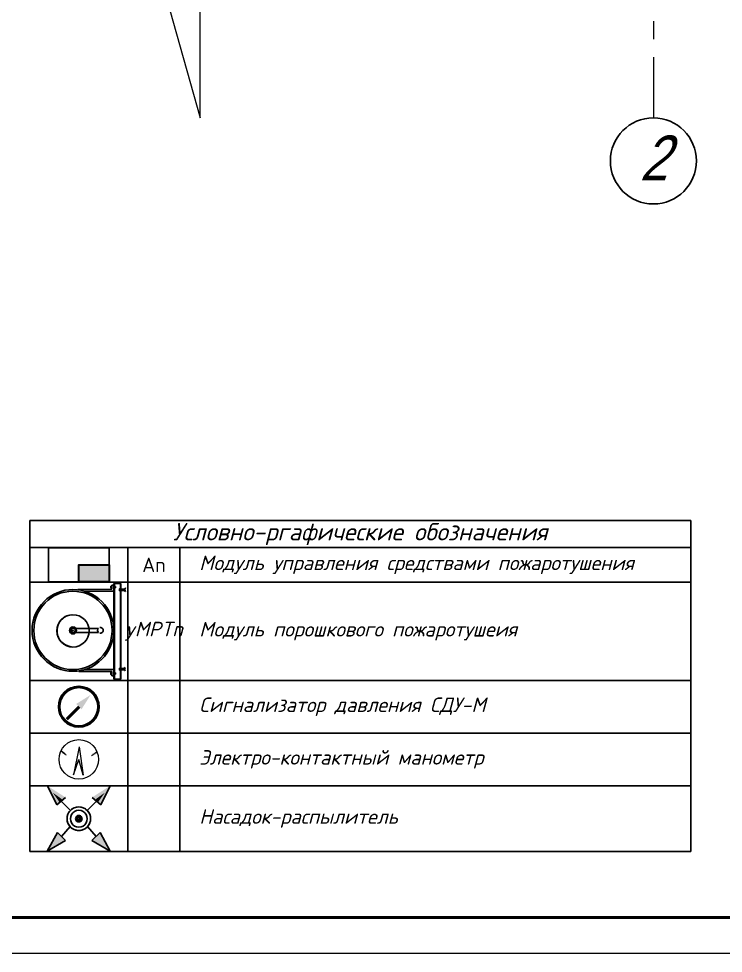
# Model space of a CAD drawing. Header units: millimetres. Extents: x -26895 to 107134, y 1241 to 21401.
# Drawn here: x 40893 to 44825, y 1241 to 6451 of the extents above; entities that cross this region are included whole.
import ezdxf
from ezdxf import colors
from ezdxf.entities.mleader import LeaderData, LeaderLine
from ezdxf.math import Vec2, Vec3

# ---------------------------------------------------------------- set-up
doc = ezdxf.new("R2010")
doc.units = ezdxf.units.MM
doc.linetypes.add('DASHED', pattern=[7, 5, -2, 0])
doc.linetypes.add('LTYPE_5', pattern=[1100, 800, -100, 100, -100])
for name, color, linetype, lineweight in [('.', 7, 'Continuous', 50), ('4.4.4._Сэндвич', 252, 'Continuous', 53), ('RC-Выноски', 7, 'Continuous', 0), ('shkl', 138, 'Continuous', 15), ('ПС', 1, 'Continuous', 50)]:
    doc.layers.add(name, color=color, linetype=linetype, lineweight=lineweight)
for name, color, linetype in [('FM', 6, 'Continuous'), ('NOZZLE', 4, 'Continuous'), ('SPRKDAT1', 30, 'Continuous'), ('АГПТ', 7, 'Continuous')]:
    doc.layers.add(name, color=color, linetype=linetype)
doc.layers.add('Общий01', color=18, linetype='Continuous', lineweight=13, true_color=0x000000)
doc.styles.add('ARIALUNICODEMS', font='ARIALUNI.ttf')
doc.styles.add('RubezhCAD', font='arial.ttf', dxfattribs={"width": 0.8})
doc.styles.add('Архитектурный', font='isocpeui.ttf')

# ---------------------------------------------------------------- blocks, each defined once
blk = doc.blocks.new('кроссовя01эт')
at = {"layer": 'АГПТ', "color": 252, "lineweight": 15}
blk.add_lwpolyline([(-664633.3, 515234), (-661428.4, 515234), (-661260.5, 514634), (-661260.5, 515853.4), (-661092.5, 515234), (-657396.1, 515234)], dxfattribs=at)
at = {"layer": 'Общий01', "color": 252, "linetype": 'LTYPE_5', "lineweight": 5}
blk.add_line((-658731.3, 520472.7), (-658731.3, 514634), dxfattribs=at)
at = {"layer": 'Общий01', "color": 252, "linetype": 'Continuous', "lineweight": 25}
blk.add_circle((-658731.3, 514394.1), 239.9, dxfattribs=at)
at = {"layer": 'Общий01', "color": 252, "linetype": 'Continuous', "lineweight": 25, "style": 'ARIALUNICODEMS', "oblique": 20, "width": 0.8}
blk.add_text('2', height=250, rotation=360, dxfattribs=at).set_placement((-658809, 514285.3))
blk = doc.blocks.new('*U37')
at = {"lineweight": 0}
blk.add_lwpolyline([(-415, -5), (5, -5), (5, 292), (-415, 292)], close=True, dxfattribs=at)
at = {"color": 0, "linetype": 'Continuous', "lineweight": 50}
blk.add_lwpolyline([(-395, 287), (0, 287), (0, 0), (-395, 0)], close=True, dxfattribs=at)
blk = doc.blocks.new('An')
at = {"layer": '.', "lineweight": 30}
h = blk.add_hatch(color=1, dxfattribs=at)
h.dxf.hatch_style = 1
h.paths.add_polyline_path([(-686454, -717273), (-686116, -717273), (-686116, -717082), (-686454, -717082)])
at = {"layer": 'shkl', "color": 1, "lineweight": 30}
blk.add_lwpolyline([(-686116, -717273), (-686454, -717273), (-686454, -717082), (-686116, -717082)], close=True, dxfattribs=at)
at = {"layer": 'АГПТ', "color": 1}
blk.add_lwpolyline([(-686116, -717273), (-686791, -717273), (-686791, -716892), (-686116, -716892)], close=True, dxfattribs=at)
blk = doc.blocks.new('MGF')
at = {"color": 1}
for centre, radius in [((34617.4, -15263.8), 285), ((34617.4, -15263.8, 949.3), 272.9)]:
    blk.add_circle(centre, radius, dxfattribs=at)
at = {"layer": 'FM', "color": 1}
for p, q in [((34888.2, -14977.2), (34651.8, -14979, -949.3)), ((34888.2, -14948), (34888.2, -14977.2)), ((34902.2, -14948), (34888.2, -14948)), ((34902.2, -14948), (34888.2, -14948)), ((34902.2, -14948), (34888.2, -14948)), ((34902.2, -14948), (34888.2, -14948)), ((34929.8, -14936.1), (34902.2, -14936.1)), ((34902.2, -14936.1), (34951.4, -14936.1)), ((34902.2, -14936.1), (34951.4, -14936.1)), ((34929.8, -14936.1), (34902.2, -14936.1)), ((34902.2, -14936.1), (34951.4, -14936.1)), ((34902.2, -14936.1), (34902.2, -15603)), ((34902.2, -14936.1), (34951.4, -14936.1)), ((34929.8, -14936.1), (34902.2, -14936.1)), ((34902.2, -14936.1), (34951.4, -14936.1)), ((34902.2, -14936.1), (34951.4, -14936.1)), ((34929.8, -14936.1), (34902.2, -14936.1)), ((34902.2, -14936.1), (34951.4, -14936.1)), ((34902.2, -14936.1), (34951.4, -14936.1)), ((34929.8, -14936.1), (34902.2, -14936.1)), ((34902.2, -14936.1), (34951.4, -14936.1)), ((34902.2, -14936.1), (34951.4, -14936.1)), ((34929.8, -14936.1), (34902.2, -14936.1)), ((34902.2, -14936.1), (34951.4, -14936.1)), ((34902.2, -14936.1), (34951.4, -14936.1)), ((34906.7, -14958.5), (34913, -14958.5)), ((34906.8, -14936.1), (34906.8, -15603)), ((34906.8, -14967.3), (34913, -14967.3)), ((34913, -14967.3), (34913, -14958.5)), ((34947.9, -14936.1), (34947.9, -15603)), ((34951.4, -14936.1), (34951.4, -15603)), ((34952, -14976.1), (34967.6, -14976.1)), ((34902.2, -14990.8), (34701.1, -14991.3, -4804.9)), ((34947.9, -14980.6), (34947.9, -14980.6)), ((34952, -14984.8), (34970.2, -14984.8)), ((34637.8, -15249.5), (34795.8, -15249.5, 949.3)), ((34637.8, -15278), (34795.8, -15278, 949.3)), ((34888.2, -15550.5), (34657.6, -15549.6, -949.3)), ((34902.2, -15537), (34699.7, -15536.6, -4858.9)), ((34888.2, -15579.8), (34888.2, -15550.5)), ((34906.8, -15560.4), (34913, -15560.4)), ((34913, -15560.4), (34913, -15569.3)), ((34952, -15529.5), (34965.4, -15529.5)), ((34952, -15538.2), (34967.9, -15538.2)), ((34902.2, -15579.8), (34888.2, -15579.8)), ((34902.2, -15579.8), (34888.2, -15579.8)), ((34929.8, -15603), (34902.2, -15603)), ((34902.2, -15603), (34951.4, -15603)), ((34902.2, -15603), (34951.4, -15603)), ((34929.8, -15603), (34902.2, -15603)), ((34902.2, -15603), (34951.4, -15603)), ((34902.2, -15603), (34951.4, -15603)), ((34929.8, -15603), (34902.2, -15603)), ((34902.2, -15603), (34951.4, -15603)), ((34902.2, -15603), (34951.4, -15603)), ((34929.8, -15603), (34902.2, -15603)), ((34902.2, -15603), (34951.4, -15603)), ((34902.2, -15603), (34951.4, -15603)), ((34929.8, -15603), (34902.2, -15603)), ((34902.2, -15603), (34951.4, -15603)), ((34902.2, -15603), (34951.4, -15603)), ((34929.8, -15603), (34902.2, -15603)), ((34902.2, -15603), (34951.4, -15603)), ((34902.2, -15603), (34951.4, -15603)), ((34929.8, -15603), (34902.2, -15603)), ((34902.2, -15603), (34951.4, -15603)), ((34902.2, -15603), (34951.4, -15603)), ((34929.8, -15603), (34902.2, -15603)), ((34902.2, -15603), (34951.4, -15603)), ((34902.2, -15603), (34951.4, -15603)), ((34929.8, -15603), (34902.2, -15603)), ((34902.2, -15603), (34951.4, -15603)), ((34902.2, -15603), (34951.4, -15603)), ((34929.8, -15603), (34902.2, -15603)), ((34902.2, -15603), (34951.4, -15603)), ((34902.2, -15603), (34951.4, -15603)), ((34929.8, -15603), (34902.2, -15603)), ((34902.2, -15603), (34951.4, -15603)), ((34902.2, -15603), (34951.4, -15603)), ((34929.8, -15603), (34902.2, -15603)), ((34902.2, -15603), (34951.4, -15603)), ((34902.2, -15603), (34951.4, -15603)), ((34906.7, -15569.3), (34913, -15569.3))]:
    blk.add_line(p, q, dxfattribs=at)
for points in [[(34882.4, -14969.5), (34882.4, -14955.7), (34888.2, -14955.7), (34888.2, -14969.5)], [(34902.2, -14973.3), (34902.2, -14952.8), (34906.7, -14952.8), (34906.7, -14973.3)], [(34942.1, -14987.5), (34942.1, -14973.7), (34947.9, -14973.7), (34947.9, -14987.5)], [(34882.4, -15558.3), (34882.4, -15572.1), (34888.2, -15572.1), (34888.2, -15558.3)], [(34902.2, -15554.4), (34902.2, -15575), (34906.7, -15575), (34906.7, -15554.4)], [(34942.1, -15540.9), (34942.1, -15527.1), (34947.9, -15527.1), (34947.9, -15540.9)]]:
    blk.add_lwpolyline(points, close=True, dxfattribs=at)
blk.add_lwpolyline([(34614.6, -15265.7), (34610.1, -15265.7), (34610.1, -15261.2), (34615.1, -15261.2)], dxfattribs=at)
blk.add_lwpolyline([(34614.6, -15265.7), (34610.1, -15265.7), (34610.1, -15261.2), (34615.1, -15261.2)], dxfattribs=at)
for centre, radius in [((34617.4, -15267.1), 112.5), ((34617.4, -15267.1), 112.5), ((34617.4, -15263.8), 24.8), ((34617.4, -15263.8), 24.8), ((34617.4, -15263.8), 16), ((34617.4, -15263.8), 16), ((34617.4, -15263.8), 3.44), ((34617.4, -15263.8), 3.44)]:
    blk.add_circle(centre, radius, dxfattribs=at)
for centre, radius, start, end in [((34968.9, -14958.7), 17.5, 265.78145, 328.05094), ((34971.5, -14968.2), 12.3, 274.06473, 1.33558), ((34968.9, -15002.2), 17.5, 31.94908, 85.78145), ((34971.5, -14992.7), 12.3, 358.66444, 85.93529), ((34618, -15266, -4800.1), 112.2, 96.36993, 185.58739), ((34617.8, -15265.8, -4814.8), 112.1, 185.65849, 264.54795), ((34809, -15263.8, 949.3), 19.4, 132.80106, 227.19896), ((34809, -15263.8, 949.3), 19.4, 258.9396, 101.06042), ((34966.6, -15512.1), 17.5, 265.78145, 328.05094), ((34966.6, -15555.7), 17.5, 31.94908, 85.78145), ((34969.2, -15521.6), 12.3, 274.06473, 1.33558), ((34969.2, -15546.1), 12.3, 358.66444, 85.93529)]:
    blk.add_arc(centre, radius, start, end, dxfattribs=at)
blk = doc.blocks.new('СДУ')
at = {"layer": 'ПС'}
h = blk.add_hatch(color=6, dxfattribs=at)
h.dxf.hatch_style = 1
h.paths.add_polyline_path([(4397121.1, 581569.6), (4397150.9, 581539.8), (4397201.8, 581620.5)])
at = {"layer": 'ПС', "color": 6, "elevation": -692.9}
blk.add_lwpolyline([(4397069.5, 581485.5), (4397137.3, 581553.3)], dxfattribs=at)
at = {"layer": 'ПС', "color": 6, "ltscale": 100}
blk.add_circle((4397136, 581554.7, -692.9), 110, dxfattribs=at)
blk = doc.blocks.new('ЭКМ')
at = {"color": 63, "linetype": 'DASHED'}
for points in [[(759475.6, -1374292.8), (759504.9, -1374315.5)], [(759676.9, -1374298.6), (759646.4, -1374319.5)]]:
    blk.add_lwpolyline(points, dxfattribs=at)
at = {"color": 63, "lineweight": 20}
for points in [[(759577, -1374270), (759546, -1374426), (759575, -1374340)], [(759577, -1374270), (759599, -1374427.5), (759575, -1374340)]]:
    blk.add_lwpolyline(points, dxfattribs=at)
blk.add_circle((759575, -1374340), 110, dxfattribs=at)
blk = doc.blocks.new('360 NOZZLE')
at = {"color": 244, "ltscale": 5, "true_color": 0x991b1e}
for p, q in [((-98.2, 98.2), (-46.5, 46.5)), ((98.2, 98.2), (46.5, 46.5)), ((-96.1, -99.1), (-48, -44)), ((96.1, -99.1), (48, -44))]:
    blk.add_line(p, q, dxfattribs=at)
at = {"color": 244, "ltscale": 5, "true_color": 0x991b1e, "extrusion": (0, 0, -1)}
for major_axis, start_param, end_param in [((33.2, -33.2), 0.785398, 3.926991), ((12.7, 12.7), 2.356194, 5.497787), ((12.7, 12.7), 2.356194, 5.497787), ((9.5, -9.5), 0.785398, 3.926991), ((9.5, -9.5), 0.785398, 3.926991), ((7.92, -7.92), 0.785398, 3.926991), ((6.33, -6.33), 0.785398, 3.926991), ((4.75, 4.75), 2.356194, 5.497787)]:
    blk.add_ellipse((0, 0), major_axis=major_axis, ratio=1, start_param=start_param, end_param=end_param, dxfattribs=at)
at = {"color": 244, "ltscale": 5, "true_color": 0x991b1e}
for major_axis, start_param, end_param in [((-33.2, -33.2), 0.785398, 3.926991), ((-12.7, 12.7), 2.356194, 5.497787), ((-12.7, 12.7), 2.356194, 5.497787), ((-9.5, -9.5), 0.785398, 3.926991), ((-9.5, -9.5), 0.785398, 3.926991), ((-7.92, -7.92), 0.785398, 3.926991), ((-6.33, -6.33), 0.785398, 3.926991), ((-4.75, 4.75), 2.356194, 5.497787)]:
    blk.add_ellipse((0, 0), major_axis=major_axis, ratio=1, start_param=start_param, end_param=end_param, dxfattribs=at)
at = {"layer": 'NOZZLE', "color": 244, "true_color": 0x991b1e}
for p, q in [((-174.9, 183.4), (-122.1, 77.3)), ((174.9, 183.4), (122.1, 77.3)), ((-122.1, 77.3), (-74.3, 119.1)), ((122.1, 77.3), (74.3, 119.1)), ((-118.5, -76.7), (-175.9, -181.4)), ((-73.6, -121.6), (-118.5, -76.7)), ((73.6, -121.6), (118.5, -76.7)), ((118.5, -76.7), (175.9, -181.4)), ((-175.9, -181.4), (-73.6, -121.6)), ((175.9, -181.4), (73.6, -121.6))]:
    blk.add_line(p, q, dxfattribs=at)
for points in [[(-74.3, 119.1), (-174.9, 183.4), (-122.1, 77.3)], [(74.3, 119.1), (174.9, 183.4), (122.1, 77.3)], [(-93.9, 108.6), (-108.6, 93.9), (-145.2, 145.2)], [(93.9, 108.6), (108.6, 93.9), (145.2, 145.2)], [(-118.5, -76.7), (-175.9, -181.4), (-73.6, -121.6)], [(118.5, -76.7), (175.9, -181.4), (73.6, -121.6)]]:
    blk.add_solid(points, dxfattribs=at)
at = {"layer": 'SPRKDAT1', "color": 244, "ltscale": 5, "true_color": 0x991b1e, "extrusion": (0, 0, -1)}
for start_param, end_param in [(0.785398, 3.926991), (2.356194, 3.926991), (0.785398, 2.356194)]:
    blk.add_ellipse((0, 0), major_axis=(46.5, -46.5), ratio=1, start_param=start_param, end_param=end_param, dxfattribs=at)
at = {"layer": 'SPRKDAT1', "color": 244, "ltscale": 5, "true_color": 0x991b1e}
for start_param, end_param in [(0.785398, 3.926991), (2.356194, 3.926991), (0.785398, 2.356194)]:
    blk.add_ellipse((0, 0), major_axis=(-46.5, -46.5), ratio=1, start_param=start_param, end_param=end_param, dxfattribs=at)
blk = doc.blocks.new('*T56')
at = {"layer": 'АГПТ', "color": 0, "linetype": 'ByBlock', "lineweight": -2, "transparency": 16777216}
for p, q in [((0, 0), (3688.9, 0)), ((0, 0), (0, -1844.3)), ((3688.9, 0), (3688.9, -1844.3)), ((0, -150.7), (3688.9, -150.7)), ((548.2, -150.7), (548.2, -1844.3)), ((838.4, -150.7), (838.4, -1844.3)), ((0, -343), (3688.9, -343)), ((0, -890.8), (3688.9, -890.8)), ((0, -1184.3), (3688.9, -1184.3)), ((0, -1477.9), (3688.9, -1477.9)), ((0, -1844.3), (3688.9, -1844.3))]:
    blk.add_line(p, q, dxfattribs=at)
at = {"layer": 'АГПТ', "color": 7, "lineweight": 25, "transparency": 16777216, "xscale": 0.5, "yscale": 0.5, "zscale": 0.5}
blk.add_blockref('An', (343500.9, 358294.3), dxfattribs=at)
at = {"layer": 'АГПТ', "color": 0, "lineweight": 25, "transparency": 16777216, "xscale": 0.8, "yscale": 0.8, "zscale": 0.8}
blk.add_blockref('MGF', (-27452.4, 11598.8, 3887.1), dxfattribs=at)
at = {"layer": 'АГПТ', "color": 0, "lineweight": 25, "transparency": 16777216}
for name, p in [('СДУ', (-4396861.9, -582592.2, 692.9)), ('ЭКМ', (-759300.9, 1373008.9)), ('360 NOZZLE', (274.1, -1662.1))]:
    blk.add_blockref(name, p, dxfattribs=at)
at = {"layer": 'АГПТ', "color": 7, "lineweight": 25, "transparency": 16777216, "style": 'Архитектурный'}
for s, insert, char_height, width, attachment_point in [('Условно-ргафические обозначения', (1844.4, -75.3), 97.02, 3687.241, 5), ('{\\fISOCPEUR|b0|i0|c204|p34;An}', (693.3, -246.8), 80.85, 288.596, 5), ('Модуль управления средствами пожаротушения', (946.2, -246.8), 80.85, 2634.822, 4), ('{\\C256;yMPTn}', (693.3, -616.9), 80.85, 288.596, 5), ('Модуль порошкового пожаротушеия', (946.2, -616.9), 80.85, 2634.822, 4), ('Сигнализатор давления СДУ-М', (946.2, -1037.6), 80.85, 2634.822, 4), ('Электро-контактный манометр', (946.2, -1331.1), 80.85, 2634.822, 4), ('Насадок-распылитель', (946.2, -1661.1), 80.85, 2634.822, 4)]:
    blk.add_mtext(s, dxfattribs=dict(at, insert=insert, char_height=char_height, width=width, attachment_point=attachment_point))
blk = doc.blocks.new('монтBTH')
at = {"layer": 'RC-Выноски'}
ml = blk.add_multileader_mtext('Standard', dxfattribs=at)
ml.set_content('плита перекрытия', color=256, style='RubezhCAD')
ml.set_leader_properties()
ml.build(insert=Vec2(0, 0))
ml.multileader.update_dxf_attribs({"text_left_attachment_type": 2, "dogleg_length": 2, "arrow_head_size": 400, "scale": 100})
ctx = ml.context
ctx.base_point, ctx.scale, ctx.char_height, ctx.arrow_head_size, ctx.landing_gap_size, ctx.plane_origin = Vec3(4840785, -930815), 100, 250, 400, 100, Vec3(4361989, -1118802)
ctx.left_attachment, ctx.text_align_type = 2, 1
notes = []
notes.append((ctx, [(1, (1, 1, 0), (4843511, -930815), (-1, 0), 200, [(0, [(4843857, -932126)], 0, [])])]))
ctx.mtext.insert, ctx.mtext.width, ctx.mtext.alignment, ctx.mtext.flow_direction = Vec3(4842048, -930655), 2861.91, 2, 5
ml = blk.add_multileader_mtext('Standard', dxfattribs=at)
ml.set_content('труба гофрированная', color=256, style='RubezhCAD')
ml.set_leader_properties()
ml.build(insert=Vec2(0, 0))
ml.multileader.update_dxf_attribs({"text_left_attachment_type": 2, "dogleg_length": 2, "arrow_head_size": 400, "scale": 100})
ctx = ml.context
ctx.base_point, ctx.scale, ctx.char_height, ctx.arrow_head_size, ctx.landing_gap_size, ctx.plane_origin = Vec3(4840290, -934409), 100, 250, 400, 100, Vec3(4361989, -1122393)
ctx.left_attachment, ctx.text_align_type = 2, 1
notes.append((ctx, [(1, (1, 1, 0), (4843511, -934406), (-1, 0), 200, [(0, [(4843857, -933478)], 0, [])])]))
ctx.mtext.insert, ctx.mtext.width, ctx.mtext.alignment, ctx.mtext.flow_direction = Vec3(4841800, -934244), 2861.91, 2, 5
ml = blk.add_multileader_mtext('Standard', dxfattribs=at)
ml.set_content('скоба крепежная', color=256, style='RubezhCAD')
ml.set_leader_properties()
ml.build(insert=Vec2(0, 0))
ml.multileader.update_dxf_attribs({"text_left_attachment_type": 2, "dogleg_length": 2, "arrow_head_size": 400, "scale": 100})
ctx = ml.context
ctx.base_point, ctx.scale, ctx.char_height, ctx.arrow_head_size, ctx.landing_gap_size, ctx.plane_origin = Vec3(4840942, -935134), 100, 250, 400, 100, Vec3(4361989, -1123118)
ctx.left_attachment, ctx.text_align_type = 2, 1
notes.append((ctx, [(1, (1, 1, 0), (4843511, -935131), (-1, 0), 200, [(0, [(4844253, -933754)], 0, [])])]))
ctx.mtext.insert, ctx.mtext.width, ctx.mtext.alignment, ctx.mtext.flow_direction = Vec3(4842127, -934971), 2861.91, 2, 5
ml = blk.add_multileader_mtext('Standard', dxfattribs=at)
ml.set_content('Извещатель пожарный дымовой', color=256, style='RubezhCAD')
ml.set_leader_properties()
ml.build(insert=Vec2(0, 0))
ml.multileader.update_dxf_attribs({"text_left_attachment_type": 2, "dogleg_length": 2, "arrow_head_size": 400, "scale": 100})
ctx = ml.context
ctx.base_point, ctx.scale, ctx.char_height, ctx.arrow_head_size, ctx.landing_gap_size, ctx.plane_origin = Vec3(4844143, -935339), 100, 250, 400, 100, Vec3(4365549, -1123118)
ctx.left_attachment, ctx.text_align_type = 2, 1
notes.append((ctx, [(1, (1, 1, 0), (4847071, -935131), (-1, 0), 200, [(0, [(4846626, -933853)], 0, [])])]))
ctx.mtext.insert, ctx.mtext.width, ctx.mtext.alignment, ctx.mtext.flow_direction = Vec3(4845507, -934971), 2861.91, 2, 5
for ctx, leaders in notes:
    for number, flags, end, landing, length, lines in leaders:
        leader = LeaderData()
        leader.index, (leader.has_last_leader_line, leader.has_dogleg_vector, leader.attachment_direction) = number, flags
        leader.last_leader_point, leader.dogleg_vector, leader.dogleg_length = Vec3(end), Vec3(landing), length
        for number, points, colour, breaks in lines:
            line = LeaderLine()
            line.index, line.vertices, line.color, line.breaks = number, Vec3.list(points), colors.encode_raw_color(colour), breaks
            leader.lines.append(line)
        ctx.leaders.append(leader)

msp = doc.modelspace()

# ---------------------------------------------------------------- block references
at = {"xscale": 40, "yscale": 40, "zscale": 40}
msp.add_blockref('*U37', (52594.1, 1441.4), dxfattribs=at)
msp.add_blockref('*T56', (40954.8, 3653.7))
at = {"layer": '4.4.4._Сэндвич', "color": 1, "lineweight": 0, "xscale": 0.35, "yscale": 0.35, "zscale": 0.35}
for p in [(-1638877.2, 331788.4), (-1671441.4, 329166)]:
    msp.add_blockref('монтBTH', p, dxfattribs=at)
at = {"layer": 'АГПТ'}
msp.add_blockref('кроссовя01эт', (703165.7, -508735.5), dxfattribs=at)

doc.saveas('drawing.dxf')
